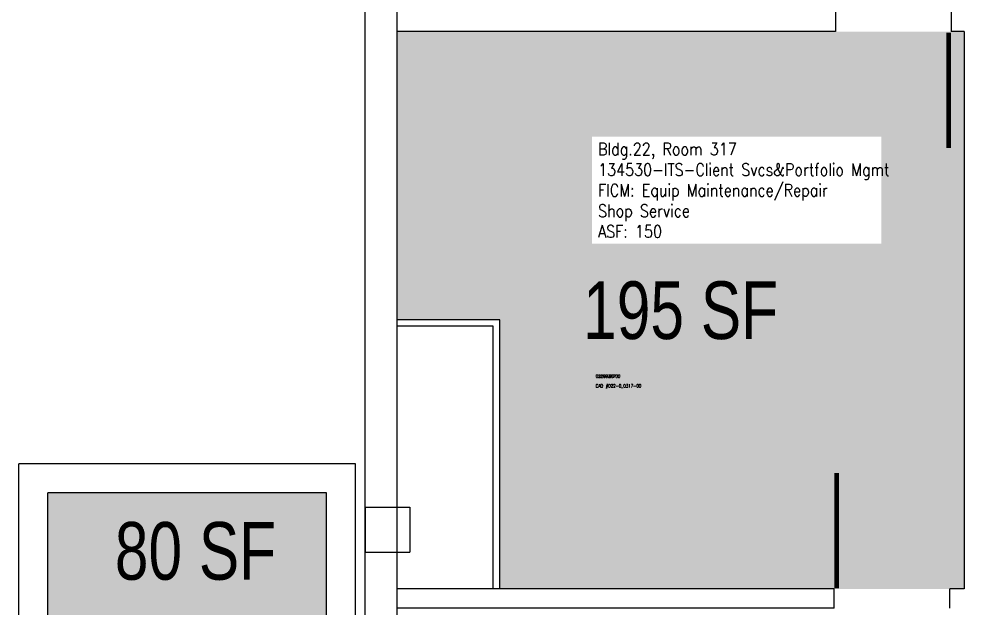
# Model space of a CAD drawing. Header units: inches. Extents: x 0 to 798, y -75 to 2404.
# Drawn here: x 128 to 422.9, y 1790 to 1973.9 of the extents above; entities that cross this region are included whole.
import ezdxf
from ezdxf.enums import TextEntityAlignment as Align

# ---------------------------------------------------------------- set-up
doc = ezdxf.new("R2010")
doc.units = ezdxf.units.IN
doc.header["$LTSCALE"] = 100
doc.header["$MEASUREMENT"] = 0
doc.layers.get('0').update_dxf_attribs({"linetype": 'CONTINUOUS'})
for name, color, linetype in [('A-COLS', 5, 'CONTINUOUS'), ('A-DOOR', 2, 'CONTINUOUS'), ('A-IDEN-CNUM', 7, 'CONTINUOUS'), ('A-IDEN-RNUM', 7, 'CONTINUOUS'), ('A-IDEN-SNUM', 4, 'CONTINUOUS'), ('A-IDEN-VNUM', 4, 'CONTINUOUS'), ('A-WALL', 5, 'CONTINUOUS'), ('AREA-TEXT', 3, 'CONTINUOUS'), ('Rooms-Category-Color', 7, 'CONTINUOUS'), ('Rooms-College-Color', 7, 'CONTINUOUS'), ('Rooms-Department-Color', 7, 'CONTINUOUS'), ('Rooms-Division-Color', 7, 'CONTINUOUS'), ('Rooms-Information', 7, 'CONTINUOUS')]:
    doc.layers.add(name, color=color, linetype=linetype)
doc.styles.add('AREA', font='arial.ttf', dxfattribs={"width": 0.75, "height": 24})
doc.styles.add('ROOMSNUMBER', font='TXT.SHX', dxfattribs={"height": 0.03})
doc.styles.add('ROOMVNUMBER', font='simplex.shx', dxfattribs={"width": 0.85})

# ---------------------------------------------------------------- blocks, each defined once
blk = doc.blocks.new('COLUMN')
at = {"layer": 'A-COLS'}
for p, q in [((-10, 7), (4, 7)), ((-10, 7), (-10, -7)), ((4, 7), (4, -7)), ((-10, -7), (4, -7))]:
    blk.add_line(p, q, dxfattribs=at)

msp = doc.modelspace()

# ---------------------------------------------------------------- hatches: boundary and pattern name
at = {"layer": 'Rooms-Category-Color', "true_color": 0xe3c5e1}
msp.add_hatch(color=254, dxfattribs=at).paths.add_polyline_path([(246, 1970), (422.89, 1970), (422.89, 1796), (278, 1796), (278, 1880), (246, 1880)])
at = {"layer": 'Rooms-Category-Color', "true_color": 0xadadad}
msp.add_hatch(color=253, dxfattribs=at).paths.add_polyline_path([(137, 1826), (224, 1826), (224, 1694), (137, 1694)])
at = {"layer": 'Rooms-College-Color', "true_color": 0x80bc67}
msp.add_hatch(color=83, dxfattribs=at).paths.add_polyline_path([(246, 1970), (422.89, 1970), (422.89, 1796), (278, 1796), (278, 1880), (246, 1880)])
at = {"layer": 'Rooms-College-Color', "true_color": 0xadadad}
msp.add_hatch(color=253, dxfattribs=at).paths.add_polyline_path([(137, 1826), (224, 1826), (224, 1694), (137, 1694)])
at = {"layer": 'Rooms-Department-Color', "true_color": 0xfa003f}
msp.add_hatch(color=240, dxfattribs=at).paths.add_polyline_path([(246, 1970), (422.89, 1970), (422.89, 1796), (278, 1796), (278, 1880), (246, 1880)])
at = {"layer": 'Rooms-Department-Color', "true_color": 0xacacac}
msp.add_hatch(color=253, dxfattribs=at).paths.add_polyline_path([(137, 1826), (224, 1826), (224, 1694), (137, 1694)])
at = {"layer": 'Rooms-Division-Color', "true_color": 0xfa003f}
msp.add_hatch(color=240, dxfattribs=at).paths.add_polyline_path([(246, 1970), (422.89, 1970), (422.89, 1796), (278, 1796), (278, 1880), (246, 1880)])
at = {"layer": 'Rooms-Division-Color', "true_color": 0xadadad}
msp.add_hatch(color=253, dxfattribs=at).paths.add_polyline_path([(137, 1826), (224, 1826), (224, 1694), (137, 1694)])

# ---------------------------------------------------------------- linework, layer by layer
at = {"layer": 'A-DOOR'}
for points in [[(418.06, 1969.63, 1.5, 1.5, 0), (418.06, 1933.63, 0, 0, 0), (417.31, 1933.63, 0, 0, -0.414214), (382.81, 1971.13, 0, 0, -0.414214)], [(383.14, 1796.16, 1.5, 1.5, 0), (383.14, 1832.16, 0, 0, 0), (383.89, 1832.16, 0, 0, -0.414214), (418.39, 1794.66, 0, 0, -0.414214)]]:
    msp.add_lwpolyline(points, format="xyseb", dxfattribs=at)
at = {"layer": 'A-WALL'}
for p, q in [((236, 1787), (236, 1984.7)), ((246, 1787), (246, 1984.7)), ((382.81, 1976), (382.81, 1970)), ((418.81, 1976), (418.81, 1970)), ((382.81, 1970), (246, 1970)), ((422.89, 1970), (418.81, 1970)), ((422.89, 1970), (422.89, 1796)), ((278, 1880), (246, 1880)), ((278, 1796), (278, 1880)), ((276, 1878), (246, 1878)), ((276, 1796), (276, 1878)), ((128, 1685), (128, 1835)), ((233, 1835), (128, 1835)), ((233, 1787), (233, 1835)), ((224, 1826), (137, 1826)), ((137, 1694), (137, 1826)), ((224, 1784), (224, 1826)), ((382.39, 1796), (246, 1796)), ((382.39, 1790), (382.39, 1796)), ((418.39, 1790), (418.39, 1796)), ((422.89, 1796), (418.39, 1796)), ((382.39, 1790), (246, 1790))]:
    msp.add_line(p, q, dxfattribs=at)

# ---------------------------------------------------------------- block references
at = {"xscale": 0.9999999962747097, "yscale": 0.9999999962747097, "zscale": 0.9999999962747097}
msp.add_blockref('COLUMN', (246, 1814.5), dxfattribs=at)

# ---------------------------------------------------------------- texts
at = {"layer": 'A-IDEN-CNUM', "style": 'ROOMSNUMBER', "width": 0.85}
msp.add_text('CAD #022-0_0317-00', height=1, dxfattribs=at).set_placement((307.95, 1858.86))
at = {"layer": 'A-IDEN-RNUM', "style": 'ROOMSNUMBER', "width": 0.85}
msp.add_text('0317-00', height=1, dxfattribs=at).set_placement((307.95, 1861.86))
at = {"layer": 'A-IDEN-SNUM', "style": 'ROOMSNUMBER', "width": 0.85}
msp.add_text('0220031700', height=1, dxfattribs=at).set_placement((307.95, 1861.86))
at = {"layer": 'A-IDEN-VNUM', "style": 'ROOMVNUMBER', "width": 0.85}
msp.add_text('317', height=27, dxfattribs=at).set_placement((308.69, 1905.66))
at = {"layer": 'AREA-TEXT', "style": 'AREA', "width": 0.75}
for s, p in [('195 SF', (334.44, 1883)), ('80 SF', (183.09, 1807.87))]:
    msp.add_text(s, height=18, dxfattribs=at).set_placement(p, align=Align.MIDDLE_CENTER)

# ---------------------------------------------------------------- next in the draw order: texts
at = {"layer": 'Rooms-Information', "insert": (308.69, 1905.66), "char_height": 3.85714, "width": 86.4, "attachment_point": 7, "style": 'ROOMVNUMBER', "bg_fill": 3, "box_fill_scale": 1.5, "bg_fill_color": 256, "bg_fill_true_color": 13158600, "bg_fill_transparency": 0}
msp.add_mtext('Bldg.22, Room 317^M^J134530-ITS-Client Svcs&Portfolio Mgmt^M^JFICM: Equip Maintenance/Repair Shop Service^M^JASF: 150', dxfattribs=at)

doc.saveas('drawing.dxf')
